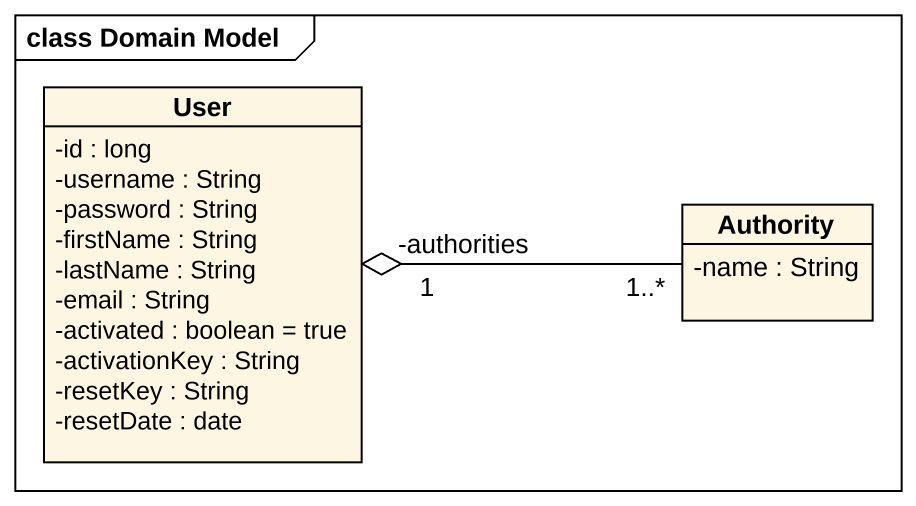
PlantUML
@startuml
mainframe class Domain Model
hide circle
hide empty members
skinparam classAttributeIconSize 0
class User {
  -id : long
  -username : String
  -password : String
  -firstName : String
  -lastName : String
  -email : String
  -activated : boolean = true
  -activationKey : String
  -resetKey : String
  -resetDate : date
}
class Authority {
  -name : String
}
User "1\n-authorities" o-right- "1..*" Authority
@enduml
